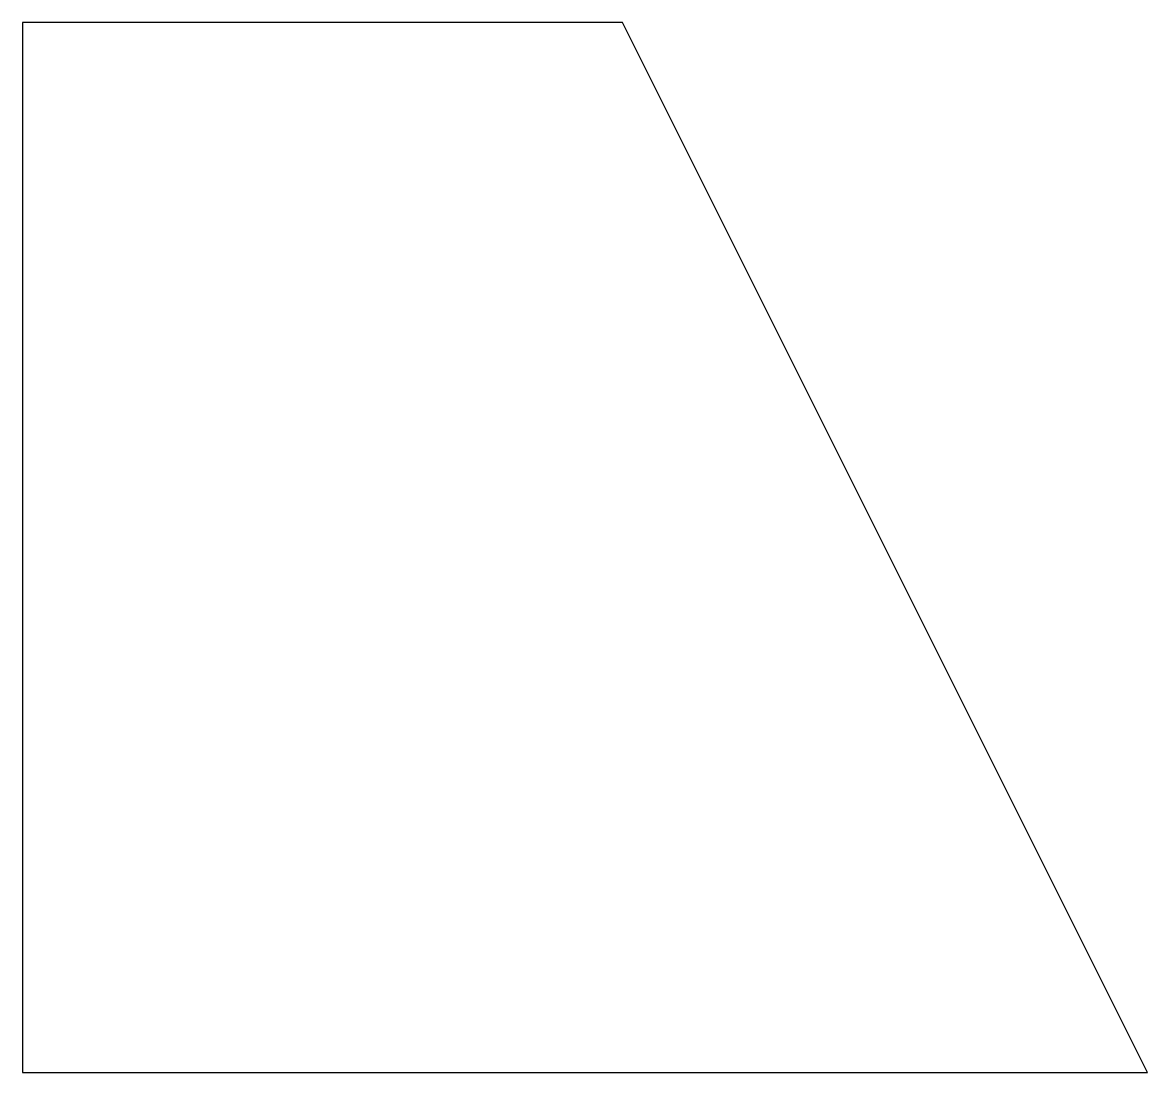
# Model space of a CAD drawing. Header units: inches. Extents: x 0 to 1.88, y 0 to 1.75.
import ezdxf

# ---------------------------------------------------------------- set-up
doc = ezdxf.new("R2010")
doc.units = ezdxf.units.IN

msp = doc.modelspace()

# ---------------------------------------------------------------- linework, layer by layer
at = {"layer": 'PROFILE'}
for p, q in [((1, 1.75), (0, 1.75)), ((0, 1.75), (0, 0)), ((1.875, 0), (1, 1.75)), ((0, 0), (1.875, 0))]:
    msp.add_line(p, q, dxfattribs=at)

doc.saveas('drawing.dxf')
